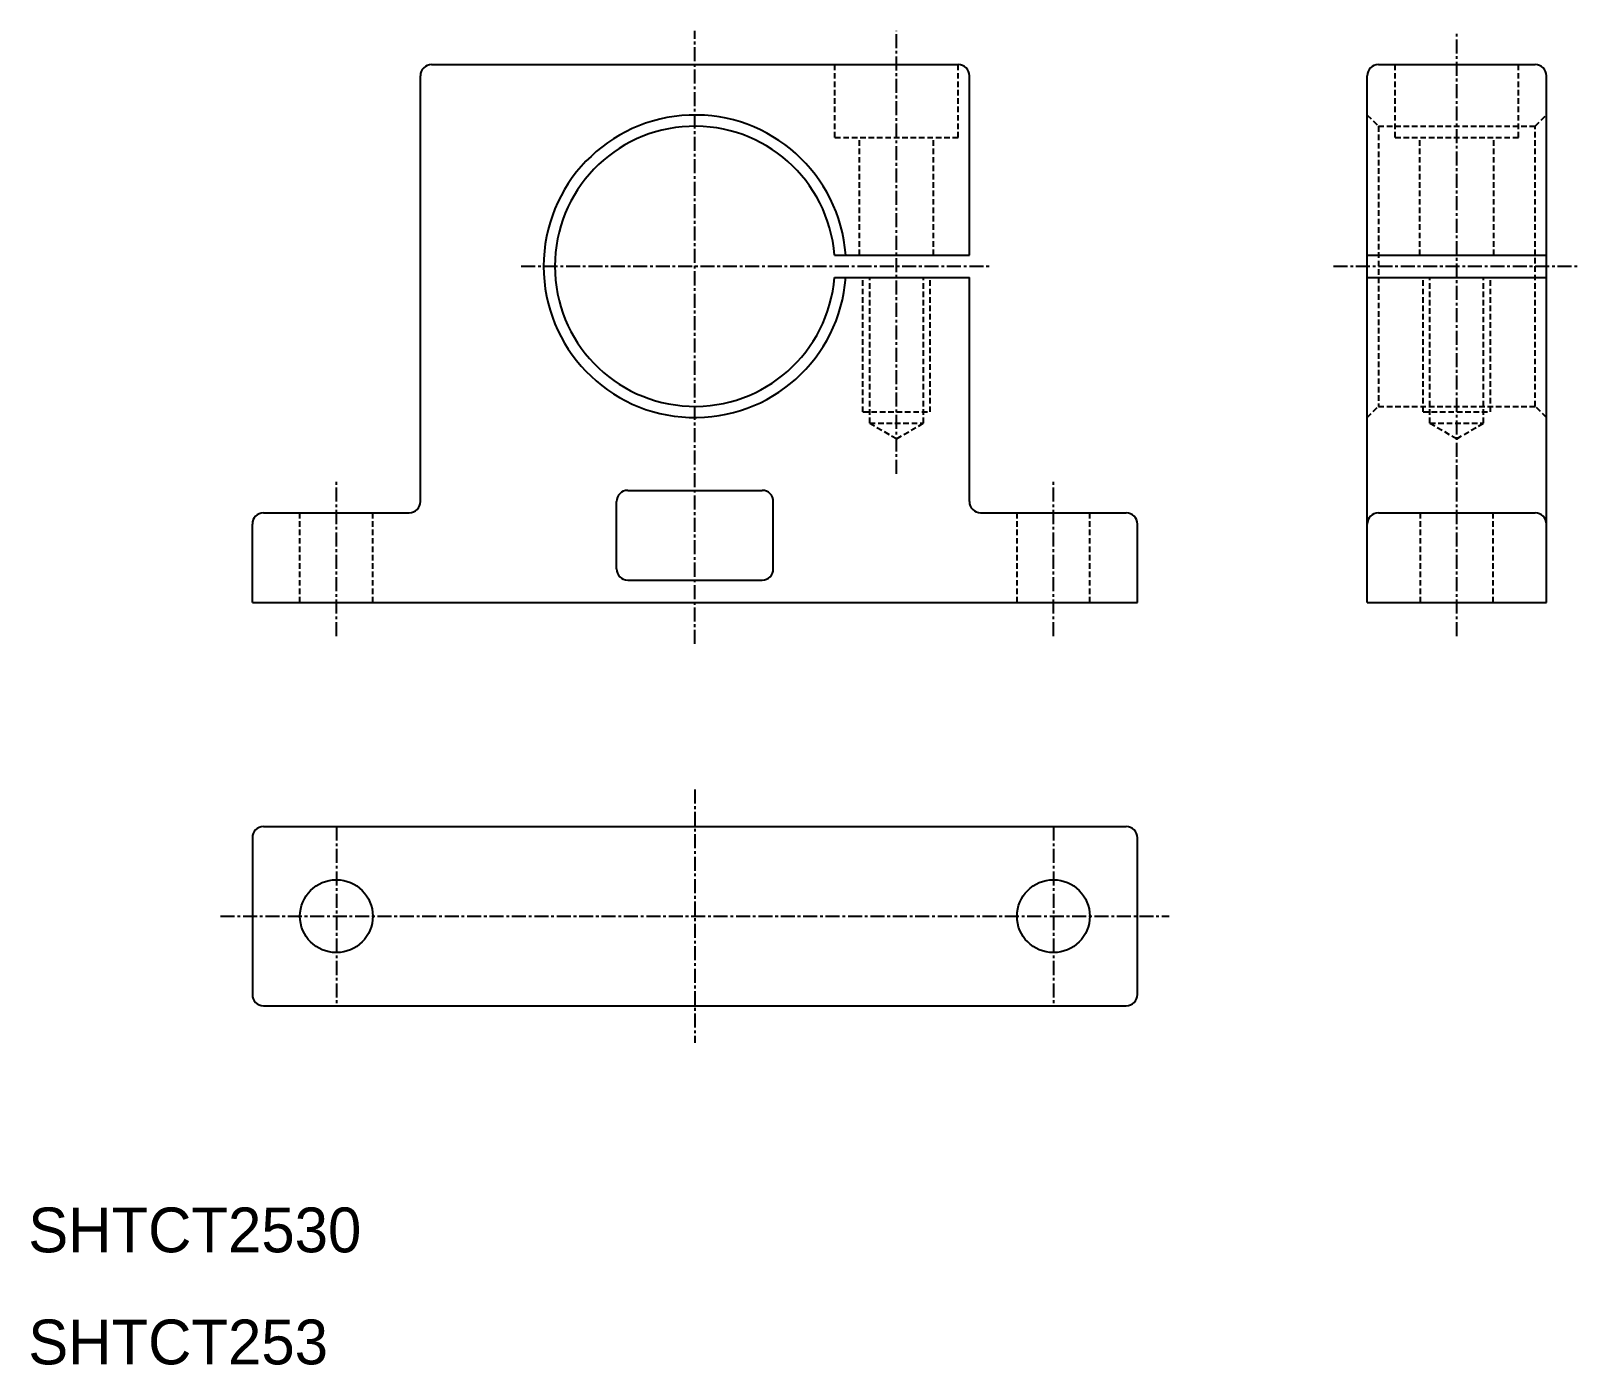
# Model space of a CAD drawing. Extents: x 10 to 148, y 10 to 129.
import ezdxf

# ---------------------------------------------------------------- set-up
doc = ezdxf.new("R2010")
doc.units = 0
doc.linetypes.add('CENTER', pattern=[2, 1.25, -0.25, 0.25, -0.25])
doc.linetypes.add('DASHED', pattern=[0.75, 0.5, -0.25])
doc.layers.get('0').update_dxf_attribs({"linetype": 'CONTINUOUS'})
doc.layers.add('CENTER', color=1, linetype='CENTER')

msp = doc.modelspace()

# ---------------------------------------------------------------- linework, layer by layer
at = {"color": 7, "linetype": 'CONTINUOUS'}
for p, q in [((46, 126), (93, 126)), ((130.5, 126), (144.5, 126)), ((45, 87), (45, 125)), ((94, 109), (94, 125)), ((129.5, 78), (129.5, 125)), ((145.5, 78), (145.5, 125)), ((81.96, 109), (94, 109)), ((129.5, 109), (145.5, 109)), ((81.96, 107), (94, 107)), ((94, 87), (94, 107)), ((129.5, 107), (145.5, 107)), ((63.5, 88), (75.5, 88)), ((31, 86), (44, 86)), ((62.5, 81), (62.5, 87)), ((76.5, 81), (76.5, 87)), ((95, 86), (108, 86)), ((130.5, 86), (144.5, 86)), ((30, 78), (30, 85)), ((109, 78), (109, 85)), ((63.5, 80), (75.5, 80)), ((30, 78), (109, 78)), ((129.5, 78), (145.5, 78)), ((30, 57), (30, 43)), ((31, 58), (108, 58)), ((31, 42), (108, 42))]:
    msp.add_line(p, q, dxfattribs=at)
at = {"color": 3, "linetype": 'DASHED'}
for p, q in [((82, 119.5), (82, 126)), ((93, 119.5), (93, 126)), ((132, 119.5), (132, 126)), ((143, 119.5), (143, 126)), ((129.5, 121.5), (130.5, 120.5)), ((130.5, 120.5), (144.5, 120.5)), ((130.5, 120.5), (130.5, 95.5)), ((144.5, 120.5), (145.5, 121.5)), ((144.5, 95.5), (144.5, 120.5)), ((82, 119.5), (93, 119.5)), ((84.2, 109), (84.2, 119.5)), ((90.8, 109), (90.8, 119.5)), ((132, 119.5), (143, 119.5)), ((134.2, 109), (134.2, 119.5)), ((140.8, 109), (140.8, 119.5)), ((84.5, 95), (84.5, 107)), ((85.1, 94), (85.1, 107)), ((89.9, 94), (89.9, 107)), ((90.5, 95), (90.5, 107)), ((134.5, 95), (134.5, 107)), ((135.1, 94), (135.1, 107)), ((139.9, 94), (139.9, 107)), ((140.5, 95), (140.5, 107)), ((129.5, 94.5), (130.5, 95.5)), ((130.5, 95.5), (144.5, 95.5)), ((145.5, 94.5), (144.5, 95.5)), ((84.5, 95), (90.5, 95)), ((134.5, 95), (140.5, 95)), ((85.1, 94), (87.5, 92.61)), ((85.1, 94), (89.9, 94)), ((87.5, 92.61), (89.9, 94)), ((135.1, 94), (139.9, 94)), ((135.1, 94), (137.5, 92.61)), ((137.5, 92.61), (139.9, 94)), ((34.25, 78), (34.25, 86)), ((40.75, 78), (40.75, 86)), ((98.25, 78), (98.25, 86)), ((104.75, 78), (104.75, 86)), ((134.25, 78), (134.25, 86)), ((140.75, 78), (140.75, 86))]:
    msp.add_line(p, q, dxfattribs=at)
msp.add_line((109, 43), (109, 57))
for centre in [(37.5, 50), (101.5, 50)]:
    msp.add_circle(centre, 3.25)
at = {"color": 7, "linetype": 'CONTINUOUS'}
for centre, radius, start, end in [((46, 125), 1, 90, 180), ((93, 125), 1, 0, 90), ((130.5, 125), 1, 90, 180), ((144.5, 125), 1, 0, 90), ((69.5, 108), 13.5, 4.248, 355.752), ((69.5, 108), 12.5, 4.5886, 355.4114), ((63.5, 87), 1, 90, 180), ((75.5, 87), 1, 0, 90), ((31, 85), 1, 90, 180), ((44, 87), 1, 270, 0), ((95, 87), 1, 180, 270), ((108, 85), 1, 0, 90), ((130.5, 85), 1, 90, 180), ((144.5, 85), 1, 0, 90), ((63.5, 81), 1, 180, 270), ((75.5, 81), 1, 270, 0), ((31, 57), 1, 90, 180), ((31, 43), 1, 180, 270)]:
    msp.add_arc(centre, radius, start, end, dxfattribs=at)
for centre, start, end in [((108, 57), 0, 90), ((108, 43), 270, 0)]:
    msp.add_arc(centre, 1, start, end)
at = {"layer": 'CENTER', "linetype": 'CENTER'}
for p, q in [((69.5, 74.3), (69.5, 129)), ((87.5, 89.48), (87.5, 129)), ((137.5, 75), (137.5, 129)), ((54, 108), (96, 108)), ((126.5, 108), (148.5, 108)), ((37.5, 75), (37.5, 89)), ((101.5, 75), (101.5, 89)), ((69.5, 61.31), (69.5, 38.69)), ((37.5, 58), (37.5, 42)), ((101.5, 58), (101.5, 42)), ((27.17, 50), (111.83, 50))]:
    msp.add_line(p, q, dxfattribs=at)

# ---------------------------------------------------------------- texts
for s, p in [('SHTCT2530', (10, 20)), ('SHTCT253', (10, 10))]:
    msp.add_text(s, height=4).set_placement(p)

doc.saveas('drawing.dxf')
